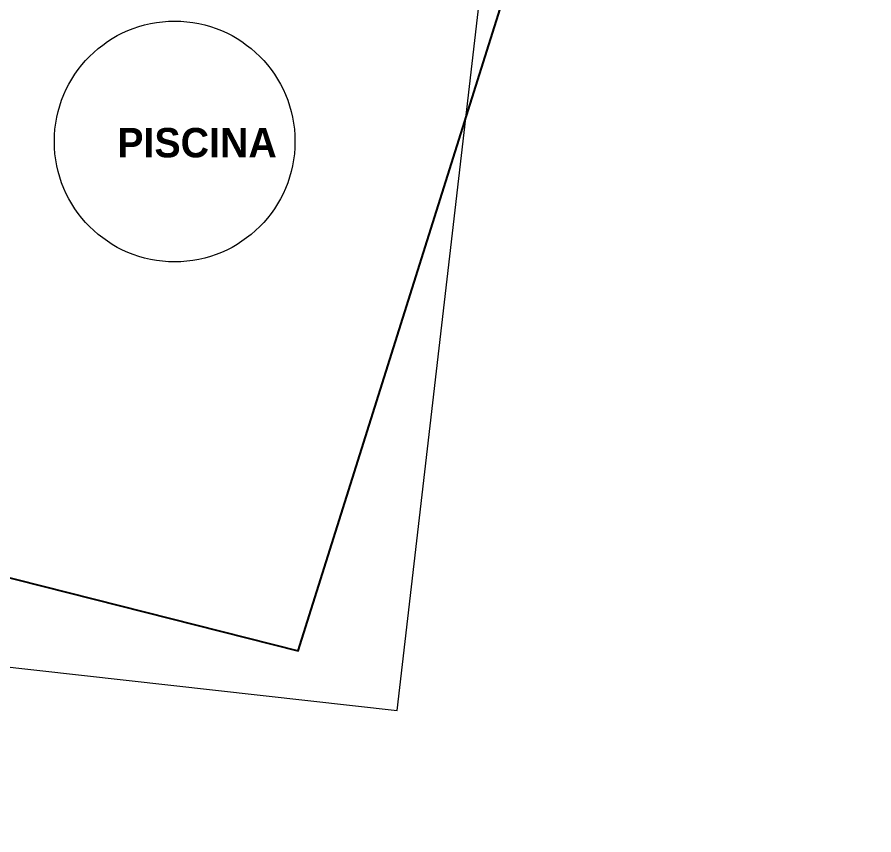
# Model space of a CAD drawing. Header units: metres. Extents: x 2 to 659295185, y -28 to 1124222152.
# Drawn here: x 654945.86 to 654980.34, y 1123154.5 to 1123187.39 of the extents above; entities that cross this region are included whole.
import ezdxf

# ---------------------------------------------------------------- set-up
doc = ezdxf.new("R2010")
doc.units = ezdxf.units.M
doc.header["$MEASUREMENT"] = 0
for name, color, linetype in [('FORMATO', 7, 'CONTINUOUS'), ('MANZANA', 30, 'CONTINUOUS'), ('TEXTOS', 7, 'CONTINUOUS')]:
    doc.layers.add(name, color=color, linetype=linetype)
doc.layers.add('LIMITE 2017 IGVSB', color=7, linetype='CONTINUOUS', lineweight=120)
doc.styles.add('BL', font='BOLD.SHX', dxfattribs={"height": 1.5})
doc.styles.get("Standard").update_dxf_attribs({"font": 'tahoma.ttf'})

msp = doc.modelspace()

# ---------------------------------------------------------------- linework, layer by layer
at = {"layer": 'LIMITE 2017 IGVSB', "lineweight": 0}
msp.add_lwpolyline([(654919.3149, 1123164.1796), (654961.161, 1123159.5053), (654965.0675, 1123193.2889), (654922.474, 1123191.5499)], close=True, dxfattribs=at)
msp.add_circle((654952.2022, 1123182.3869), 4.8422, dxfattribs=at)
at = {"layer": 'MANZANA'}
msp.add_lwpolyline([(654929.3473, 1123168.938), (654957.1661, 1123161.8953), (654967.0259, 1123193.2354), (654926.1781, 1123207.673), (654918.4311, 1123173.8679), (654929.3473, 1123168.938)], dxfattribs=at)
msp.add_lwpolyline([(654929.3473, 1123168.938), (654957.1661, 1123161.8953), (654967.0259, 1123193.2354), (654926.1781, 1123207.673), (654918.4311, 1123173.8679), (654929.3473, 1123168.938)], dxfattribs=at)

# ---------------------------------------------------------------- texts
at = {"layer": 'FORMATO', "linetype": 'Continuous', "ltscale": 0.001, "style": 'BL'}
msp.add_text('PISCINA', height=1.18416, dxfattribs=at).set_placement((654949.8905, 1123181.7478, 0.7975))
at = {"layer": 'TEXTOS', "color": 0, "width": 0.571429}
msp.add_text('HACIENDA   LA   BARTOLERA', height=7.036817, rotation=347.94913, dxfattribs=at).set_placement((654913.1979, 1123151.763))

doc.saveas('drawing.dxf')
